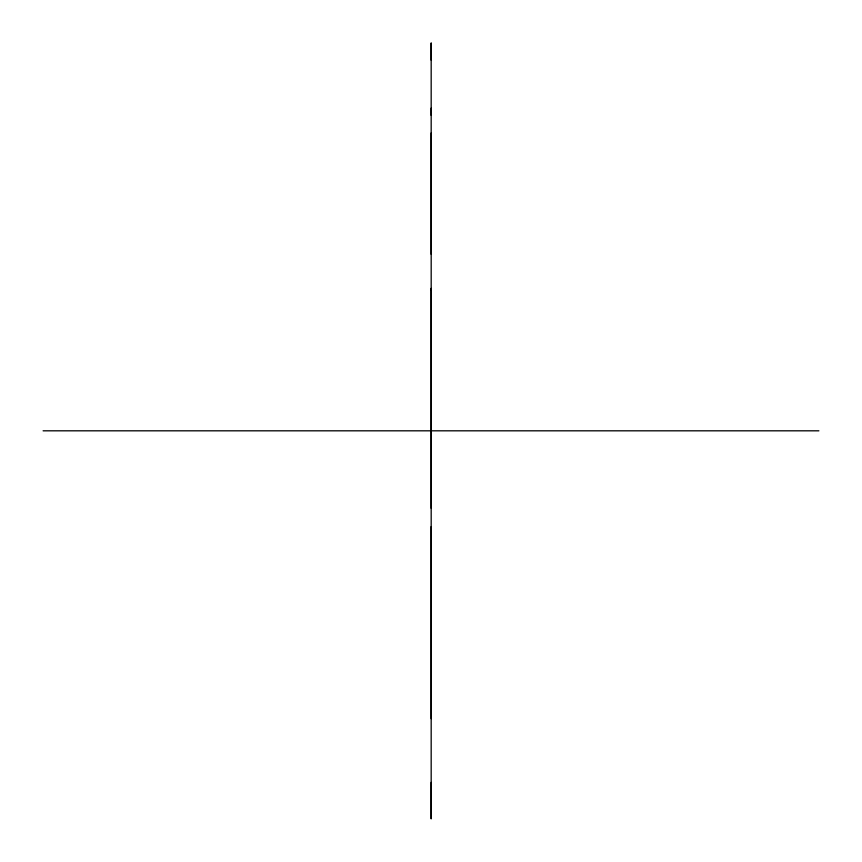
<?xml version="1.0" encoding="UTF-8"?>
<svg xmlns="http://www.w3.org/2000/svg" width="862" height="862" viewBox="0 0 862 862"><rect width="100%" height="100%" fill="white"/><g stroke="black" fill="none" stroke-linecap="round" stroke-linejoin="round"><path stroke-width="1.29" d="M431.183 132.974L431.172 818.9L431.172 782.405M431.172 115.389L431.172 108.127M431.172 60.189L431.172 43.1L431.172 254.279M43.1 430.817L818.9 430.817M431.183 718.66L431.172 526.585M431.172 290.085L431.172 288.382L431.183 508.321"/></g></svg>
